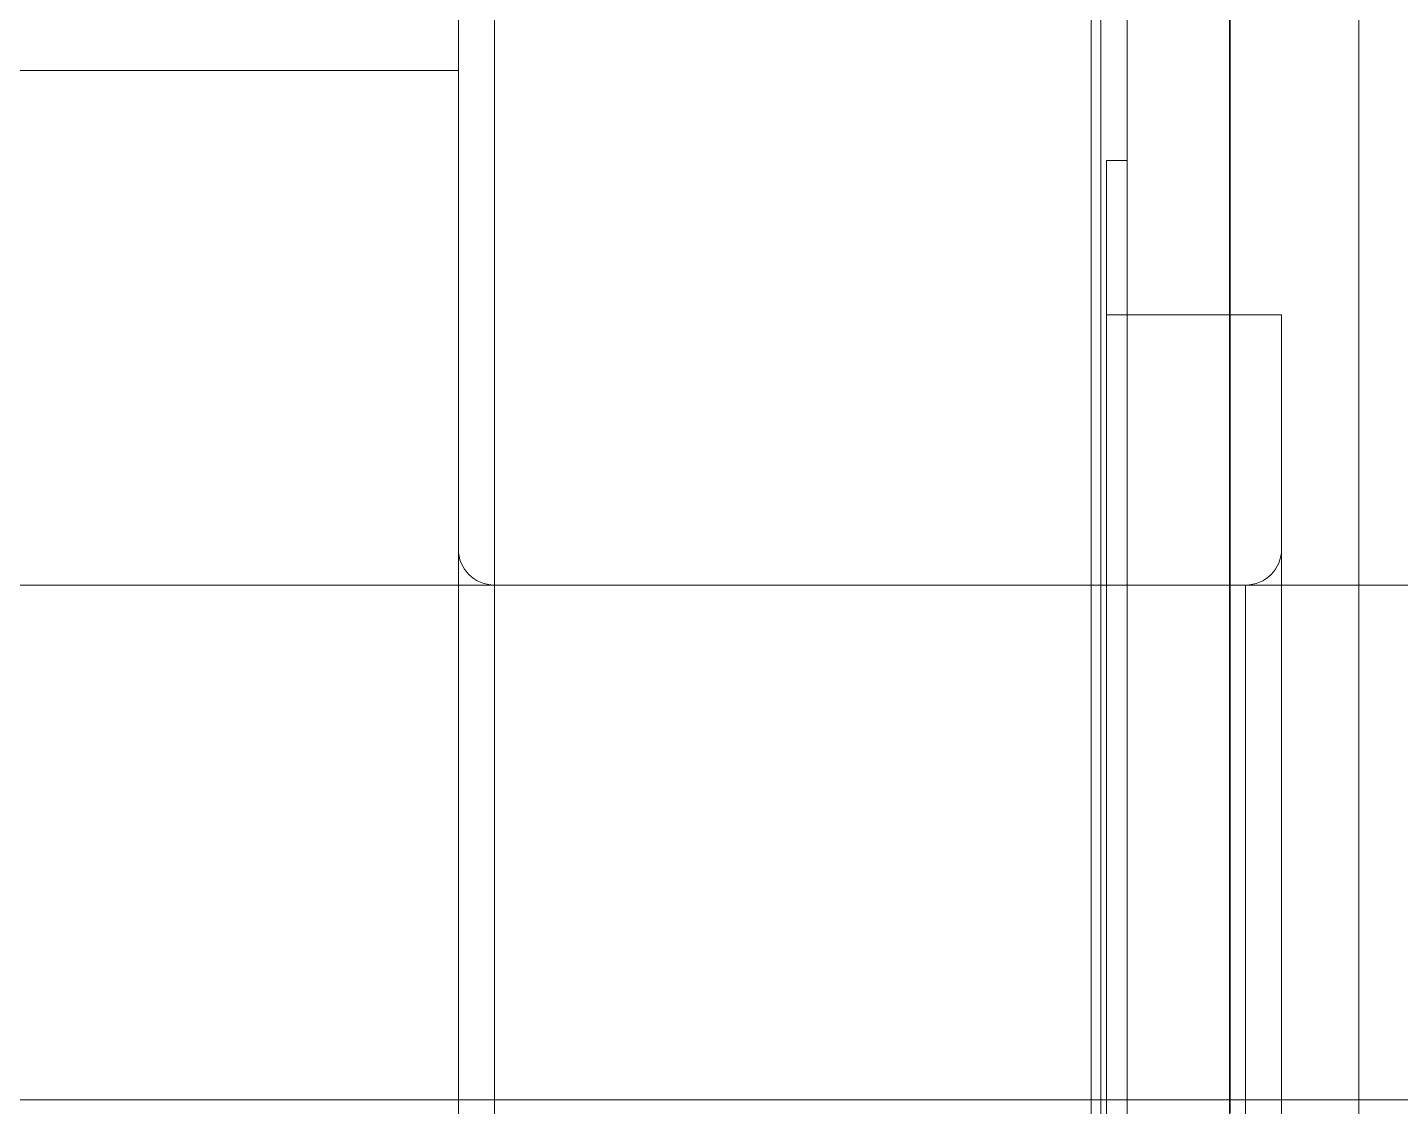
# Model space of a CAD drawing. Header units: millimetres. Extents: x -50460 to 50460, y -35640 to 35640.
# Drawn here: x -33282.62 to -33255.93, y 25781.81 to 25802.78 of the extents above; entities that cross this region are included whole.
import ezdxf

# ---------------------------------------------------------------- set-up
doc = ezdxf.new("R2010")
doc.units = ezdxf.units.MM
doc.set_wipeout_variables(frame=1)
doc.linetypes.add('点画线', pattern=[18, 12, -2, 2, -2])
for name, color, linetype, lineweight in [('EB0', 7, 'Continuous', 15), ('中心线层', 1, '点画线', 18), ('尺寸线层', 4, 'Continuous', 18), ('粗实线层', 7, 'Continuous', 15), ('粗实线层_1', 7, 'Continuous', 15), ('细实线层', 3, 'Continuous', 18)]:
    doc.layers.add(name, color=color, linetype=linetype, lineweight=lineweight)

# ---------------------------------------------------------------- blocks, each defined once
blk = doc.blocks.new('*X994')
at = {"layer": 'EB0'}
blk.add_line((0, 10), (-138.5, 10), dxfattribs=at)
at = {"layer": '中心线层', "linetype": '点画线', "lineweight": 18}
blk.add_line((15.5, 0), (-143, 0), dxfattribs=at)
blk = doc.blocks.new('*X1027')
at = {"layer": '粗实线层'}
blk.add_line((-12, -10), (-12, -177), dxfattribs=at)
blk = doc.blocks.new('*X1024')
at = {"layer": '中心线层'}
blk.add_line((-1.42, -88), (-27.42, -88), dxfattribs=at)
at = {"layer": '粗实线层_1'}
blk.add_blockref('*X1027', (-9, -39.5), dxfattribs=at)
blk = doc.blocks.new('*X1030')
at = {"layer": '中心线层', "linetype": '点画线', "lineweight": 18}
for p, q in [((-3.51, -42.5), (-73.49, -42.5)), ((-3.51, -42.5), (-73.49, -42.5)), ((-16, -42.5), (-61, -42.5)), ((-16, -42.5), (-61, -42.5)), ((-16, -42.5), (-15.3, -42.5)), ((-16, -42.5), (-15.3, -42.5)), ((-15.3, -42.5), (-16, -42.5)), ((-15.3, -42.5), (-16, -42.5)), ((-15.3, -42.5), (-16, -42.5)), ((-15.3, -42.5), (-16, -42.5)), ((-0.7, -42.5), (-15.3, -42.5)), ((-0.7, -42.5), (-15.3, -42.5)), ((-1, -42.5), (-3.7, -42.5)), ((-1, -42.5), (-3.7, -42.5)), ((-1.01, -42.5), (-3.51, -42.5)), ((-1.01, -42.5), (-3.51, -42.5)), ((0, -42.5), (-3.4, -42.5)), ((-1, -42.5), (-3.4, -42.5)), ((0, -42.5), (-1, -42.5)), ((-0.7, -42.5), (0, -42.5)), ((-0.7, -42.5), (0, -42.5))]:
    blk.add_line(p, q, dxfattribs=at)
at = {"layer": '粗实线层'}
for p, q in [((-3.51, -42.5), (-3.51, 0)), ((-3.51, 0), (-3.51, -42.5)), ((-1.01, -42.5), (-1.01, -2.5)), ((-1, -42.5), (-1, -10.85)), ((-16, -42.5), (-16, -19)), ((-15.3, -19), (-15.3, -42.5)), ((-3.7, -42.5), (-3.7, -19)), ((-3, -42.5), (-3, -19.7)), ((-16, -22.5), (-61, -22.5)), ((-16, -42.5), (-16, -22.5)), ((-3.4, -42.5), (-3.4, -24.25)), ((-3, -24.25), (-3.4, -24.25)), ((-1, -27.25), (-3.4, -27.25)), ((0, -27.25), (-1, -27.25)), ((0, -42.5), (0, -27.25)), ((-15.3, -32.5), (-15.3, -42.5)), ((-0.7, -32.5), (-15.3, -32.5)), ((-0.7, -32.5), (-0.7, -42.5)), ((-16, -62.5), (-16, -42.5)), ((-16, -66), (-16, -42.5)), ((-15.3, -42.5), (-15.3, -52.5)), ((-15.3, -42.5), (-15.3, -66)), ((-3, -42.5), (-3.7, -42.5)), ((-3, -42.5), (-3.7, -42.5)), ((-3.7, -66), (-3.7, -42.5)), ((-3.51, -42.5), (-3.51, -85)), ((-3.51, -85), (-3.51, -42.5)), ((-3, -42.5), (-3.4, -42.5)), ((-3, -42.5), (-3.4, -42.5)), ((-3.4, -60.75), (-3.4, -42.5)), ((-3, -42.5), (-3, -65.3)), ((-1.01, -42.5), (-1.01, -82.5)), ((-1, -42.5), (-1.01, -42.5)), ((-1, -42.5), (-1.01, -42.5)), ((-1, -42.764), (-1, -42.5)), ((-0.7, -42.5), (-0.7, -52.5)), ((0, -57.75), (0, -42.5))]:
    blk.add_line(p, q, dxfattribs=at)
for centre, start, end in [((-15.3, -31.8), 180, 270), ((-0.7, -31.8), 269.9999, 359.9975)]:
    blk.add_arc(centre, 0.7, start, end, dxfattribs=at)
blk = doc.blocks.new('*X947')
blk.add_wipeout([(835, 150), (835, 158.5), (835, 158.5), (836.5, 160), (836.5, 160), (881, 160), (881, 160), (893.5, 160), (893.5, 160), (975, 160), (975, 160), (975, 167.321), (975, 167.321), (986.223, 167.321), (987.5, 162.99), (987.499, 163.143), (987.494, 163.295), (987.487, 163.448), (987.477, 163.6), (987.464, 163.752), (987.448, 163.904), (987.429, 164.055), (987.407, 164.206), (987.382, 164.357), (987.355, 164.507), (987.324, 164.656), (987.291, 164.805), (987.255, 164.953), (987.216, 165.101), (987.174, 165.248), (987.129, 165.394), (987.082, 165.539), (987.032, 165.683), (986.979, 165.826), (986.924, 165.968), (986.865, 166.109), (986.804, 166.249), (986.741, 166.387), (986.674, 166.525), (986.606, 166.661), (986.534, 166.796), (986.46, 166.929), (986.383, 167.061), (986.304, 167.192), (986.223, 167.321), (987.5, 162.99), (987.5, 150), (987.5, 150), (987.5, 137.01), (986.223, 132.679), (986.304, 132.808), (986.383, 132.939), (986.46, 133.071), (986.534, 133.204), (986.606, 133.339), (986.674, 133.475), (986.741, 133.613), (986.804, 133.751), (986.865, 133.891), (986.924, 134.032), (986.979, 134.174), (987.032, 134.317), (987.082, 134.461), (987.129, 134.606), (987.174, 134.752), (987.216, 134.899), (987.255, 135.047), (987.291, 135.195), (987.324, 135.344), (987.355, 135.493), (987.382, 135.643), (987.407, 135.794), (987.429, 135.945), (987.448, 136.096), (987.464, 136.248), (987.477, 136.4), (987.487, 136.552), (987.494, 136.705), (987.499, 136.857), (987.5, 137.01), (986.223, 132.679), (975, 132.679), (975, 132.679), (975, 140), (975, 140), (893.5, 140), (893.5, 140), (881, 140), (881, 140), (836.5, 140), (836.5, 140), (835, 141.5), (835, 141.5)]).dxf.layer = '粗实线层_1'
at = {"layer": '粗实线层_1'}
for name, p in [('*X1024', (984, 238)), ('*X1030', (961.5, 192.5)), ('*X994', (975, 150))]:
    blk.add_blockref(name, p, dxfattribs=at)
blk = doc.blocks.new('*X805')
at = {"layer": '细实线层'}
blk.add_blockref('*X947', (-1515, 4855), dxfattribs=at)

msp = doc.modelspace()

# ---------------------------------------------------------------- block references
at = {"layer": '尺寸线层'}
msp.add_blockref('*X805', (-32704.742, 20776.945), dxfattribs=at)

doc.saveas('drawing.dxf')
